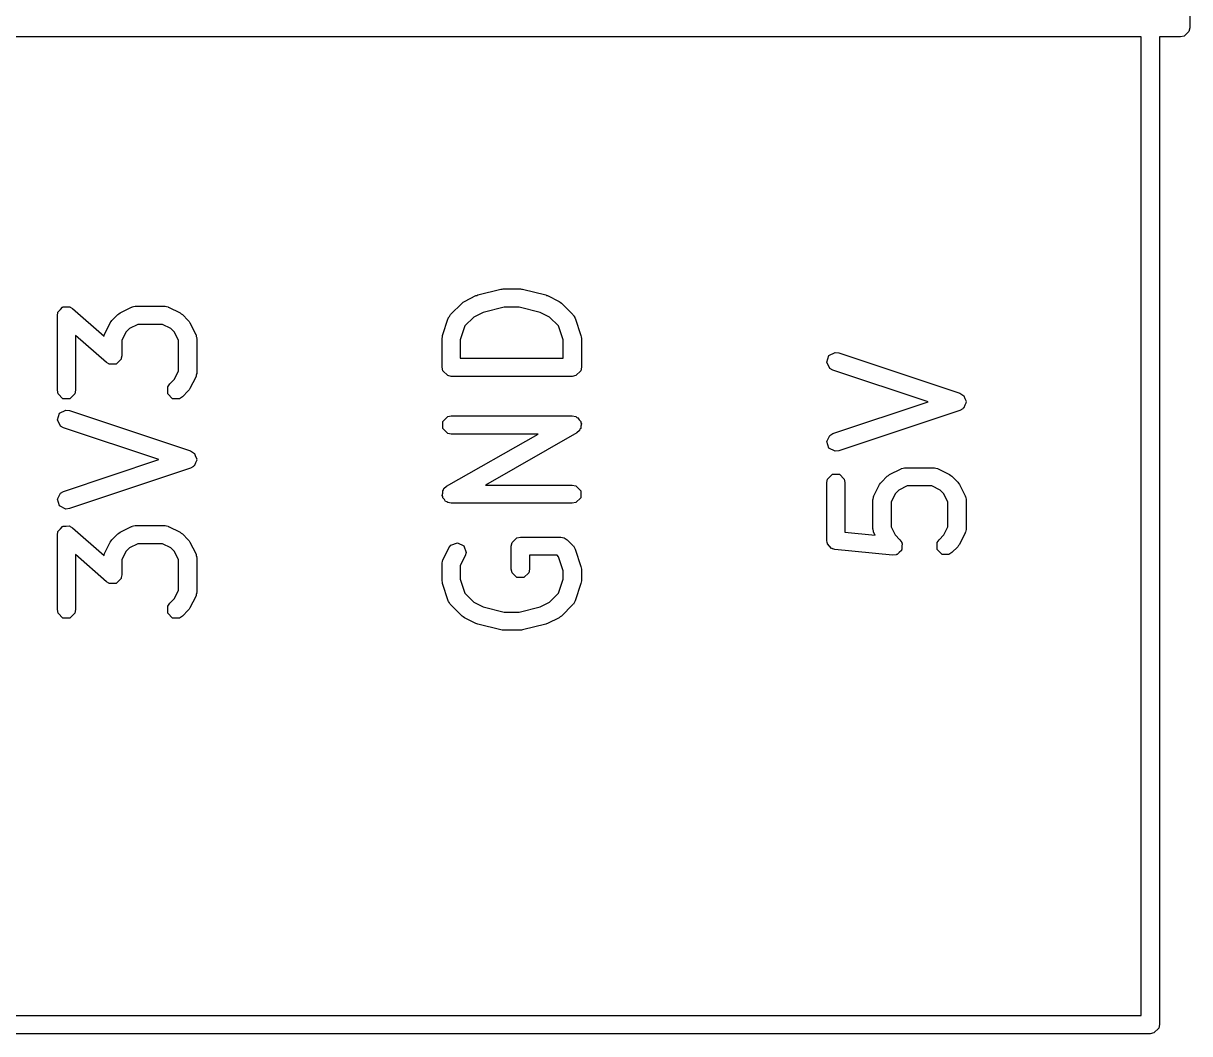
# Model space of a CAD drawing. Extents: x 175.8 to 236.3, y -101.1 to -67.1.
# Drawn here: x 228.56 to 236.26, y -101.06 to -94.39 of the extents above; entities that cross this region are included whole.
import ezdxf

# ---------------------------------------------------------------- set-up
doc = ezdxf.new("R2010")
doc.units = 0
doc.layers.add('BLACK', color=7, linetype='CONTINUOUS')

msp = doc.modelspace()

# ---------------------------------------------------------------- linework, layer by layer
at = {"layer": 'BLACK', "linetype": 'CONTINUOUS'}
for p, q in [((236.26, -76.42), (236.26, -94.42)), ((235.94, -94.48), (212.2, -94.48)), ((235.94, -100.94), (235.94, -94.48)), ((236.2, -94.48), (236.06, -94.48)), ((236.06, -94.48), (236.06, -101)), ((236.222961, -94.475433), (236.2, -94.48)), ((236.255433, -94.442961), (236.222961, -94.475433)), ((236.26, -94.42), (236.255433, -94.442961)), ((231.547499, -96.187762), (231.553838, -96.186025)), ((231.553838, -96.186025), (231.559779, -96.18322)), ((231.559779, -96.18322), (231.71216, -96.145123)), ((231.71216, -96.145123), (231.719504, -96.144765)), ((231.719504, -96.144765), (231.726712, -96.143332)), ((231.726712, -96.143332), (231.840998, -96.143332)), ((231.840998, -96.143332), (231.848209, -96.144766)), ((231.848209, -96.144766), (231.85555, -96.145124)), ((231.85555, -96.145124), (232.007931, -96.18322)), ((232.007931, -96.18322), (232.01387, -96.186025)), ((232.01387, -96.186025), (232.020212, -96.187762)), ((228.819385, -96.263694), (228.820894, -96.262186)), ((228.820894, -96.262186), (228.842005, -96.262186)), ((228.842005, -96.262186), (228.863078, -96.260781)), ((228.863078, -96.260781), (228.865518, -96.262186)), ((228.865518, -96.262186), (228.866816, -96.262186)), ((228.866816, -96.262186), (228.868578, -96.263948)), ((229.277063, -96.263159), (229.278037, -96.262186)), ((229.278037, -96.262186), (229.287471, -96.260309)), ((229.287471, -96.260309), (229.296745, -96.25777)), ((229.296745, -96.25777), (229.29805, -96.258205)), ((229.29805, -96.258205), (229.300998, -96.257619)), ((229.300998, -96.257619), (229.491474, -96.257619)), ((229.491474, -96.257619), (229.494421, -96.258205)), ((229.494421, -96.258205), (229.495727, -96.25777)), ((229.495727, -96.25777), (229.505002, -96.260309)), ((229.505002, -96.260309), (229.514435, -96.262186)), ((229.514435, -96.262186), (229.515408, -96.263159)), ((231.379524, -96.313287), (231.455714, -96.237097)), ((231.455714, -96.237097), (231.463701, -96.231759)), ((231.463701, -96.231759), (231.471307, -96.225857)), ((231.471307, -96.225857), (231.547499, -96.187762)), ((232.020212, -96.187762), (232.096402, -96.225857)), ((232.096402, -96.225857), (232.103998, -96.231752)), ((232.103998, -96.231752), (232.111995, -96.237096)), ((232.111995, -96.237096), (232.188186, -96.313287)), ((228.783855, -96.317619), (228.787183, -96.300886)), ((228.783855, -96.812857), (228.783855, -96.317619)), ((228.787017, -96.298396), (228.787873, -96.297417)), ((228.787183, -96.300886), (228.787017, -96.298396)), ((228.787873, -96.297417), (228.788422, -96.294658)), ((228.788422, -96.294658), (228.803348, -96.279732)), ((228.803348, -96.279732), (228.817257, -96.263836)), ((228.817257, -96.263836), (228.819385, -96.263694)), ((228.868578, -96.263948), (228.883365, -96.272464)), ((228.883365, -96.272464), (229.091656, -96.454718)), ((229.144286, -96.351383), (229.18238, -96.313288)), ((229.18238, -96.313288), (229.190374, -96.307945)), ((229.190374, -96.307945), (229.197974, -96.302048)), ((229.197974, -96.302048), (229.274166, -96.263953)), ((229.274166, -96.263953), (229.277063, -96.263159)), ((229.515408, -96.263159), (229.518307, -96.263953)), ((229.518307, -96.263953), (229.594497, -96.302048)), ((229.594497, -96.302048), (229.602095, -96.307945)), ((229.602095, -96.307945), (229.61009, -96.313287)), ((229.61009, -96.313287), (229.648186, -96.351382)), ((231.326934, -96.451025), (231.365029, -96.336739)), ((231.365029, -96.336739), (231.366517, -96.334128)), ((231.366517, -96.332752), (231.371855, -96.324762)), ((231.366517, -96.334128), (231.366517, -96.332752)), ((231.371855, -96.324762), (231.376622, -96.316401)), ((231.376622, -96.316401), (231.377855, -96.315784)), ((231.377855, -96.315784), (231.379524, -96.313287)), ((231.533678, -96.328836), (231.474392, -96.388122)), ((231.595276, -96.298037), (231.533678, -96.328836)), ((231.734096, -96.263332), (231.595276, -96.298037)), ((231.833614, -96.263332), (231.734096, -96.263332)), ((231.972436, -96.298039), (231.833614, -96.263332)), ((232.034028, -96.328835), (231.972436, -96.298039)), ((232.093318, -96.388124), (232.034028, -96.328835)), ((232.188186, -96.313287), (232.189854, -96.315784)), ((232.189854, -96.315784), (232.191088, -96.316401)), ((232.191088, -96.316401), (232.195854, -96.324762)), ((232.195854, -96.324762), (232.201193, -96.332752)), ((232.201193, -96.332752), (232.201193, -96.334128)), ((232.201193, -96.334128), (232.202681, -96.336739)), ((232.202681, -96.336739), (232.240776, -96.451026)), ((229.094951, -96.443167), (229.133046, -96.366976)), ((229.133046, -96.366976), (229.138948, -96.35937)), ((229.138948, -96.35937), (229.144286, -96.351383)), ((229.260347, -96.405026), (229.236024, -96.429349)), ((229.315163, -96.377619), (229.260347, -96.405026)), ((229.477309, -96.377619), (229.315163, -96.377619)), ((229.532123, -96.405026), (229.477309, -96.377619)), ((229.556448, -96.42935), (229.532123, -96.405026)), ((229.648186, -96.351382), (229.653528, -96.359376)), ((229.653528, -96.359376), (229.659426, -96.366976)), ((229.659426, -96.366976), (229.697521, -96.443168)), ((231.474392, -96.388122), (231.443855, -96.479735)), ((232.123855, -96.479735), (232.093318, -96.388124)), ((229.109107, -96.62944), (228.903855, -96.449845)), ((228.903855, -96.449845), (228.903855, -96.812857)), ((229.091656, -96.454718), (229.093184, -96.447039)), ((229.093184, -96.447039), (229.094157, -96.446065)), ((229.094157, -96.446065), (229.094951, -96.443167)), ((229.236024, -96.429349), (229.208617, -96.484164)), ((229.208617, -96.484164), (229.208617, -96.584285)), ((229.583855, -96.484164), (229.556448, -96.42935)), ((229.583855, -96.684406), (229.583855, -96.484164)), ((229.697521, -96.443168), (229.698314, -96.446065)), ((229.698314, -96.446065), (229.699288, -96.447039)), ((229.699288, -96.447039), (229.701164, -96.456473)), ((229.701164, -96.456473), (229.703704, -96.465747)), ((229.703704, -96.465747), (229.703268, -96.467052)), ((229.703268, -96.467052), (229.703855, -96.47)), ((229.703855, -96.47), (229.703855, -96.698571)), ((231.323855, -96.469999), (231.325731, -96.460565)), ((231.323855, -96.660475), (231.323855, -96.469999)), ((231.325731, -96.460565), (231.326934, -96.451025)), ((231.443855, -96.479735), (231.443855, -96.600475)), ((232.123855, -96.600475), (232.123855, -96.479735)), ((232.240776, -96.451026), (232.241978, -96.460564)), ((232.241978, -96.460564), (232.243855, -96.469999)), ((232.243855, -96.469999), (232.243855, -96.660475)), ((233.878528, -96.583068), (233.919602, -96.562531)), ((233.919602, -96.562531), (233.942829, -96.565459)), ((233.942829, -96.565459), (234.742829, -96.832125)), ((229.123893, -96.637955), (229.109107, -96.62944)), ((229.125656, -96.639718), (229.123893, -96.637955)), ((229.126954, -96.639718), (229.125656, -96.639718)), ((229.129394, -96.641123), (229.126954, -96.639718)), ((229.150467, -96.639718), (229.129394, -96.641123)), ((229.171578, -96.639718), (229.150467, -96.639718)), ((229.173086, -96.638209), (229.171578, -96.639718)), ((229.175215, -96.638068), (229.173086, -96.638209)), ((229.189124, -96.622172), (229.175215, -96.638068)), ((229.20405, -96.607246), (229.189124, -96.622172)), ((229.204598, -96.604486), (229.20405, -96.607246)), ((229.205455, -96.603508), (229.204598, -96.604486)), ((229.208617, -96.584285), (229.205288, -96.601017)), ((229.205288, -96.601017), (229.205455, -96.603508)), ((231.443855, -96.600475), (232.123855, -96.600475)), ((233.864006, -96.626633), (233.878528, -96.583068)), ((233.884543, -96.667707), (233.864006, -96.626633)), ((229.556448, -96.73922), (229.583855, -96.684406)), ((229.698314, -96.722505), (229.697521, -96.725403)), ((229.699288, -96.721532), (229.698314, -96.722505)), ((229.701164, -96.712097), (229.699288, -96.721532)), ((229.703704, -96.702824), (229.701164, -96.712097)), ((229.703855, -96.698571), (229.703268, -96.701518)), ((229.703268, -96.701518), (229.703704, -96.702824)), ((231.328422, -96.683436), (231.323855, -96.660475)), ((231.360894, -96.715908), (231.328422, -96.683436)), ((231.383855, -96.720475), (231.360894, -96.715908)), ((232.183855, -96.720475), (231.383855, -96.720475)), ((232.206816, -96.715908), (232.183855, -96.720475)), ((232.239288, -96.683436), (232.206816, -96.715908)), ((232.243855, -96.660475), (232.239288, -96.683436)), ((233.904881, -96.679301), (233.884543, -96.667707)), ((234.534118, -96.889045), (233.904881, -96.679301)), ((229.512231, -96.789895), (229.525238, -96.77043)), ((229.512231, -96.835817), (229.512231, -96.789895)), ((229.525238, -96.77043), (229.556448, -96.73922)), ((229.659426, -96.801595), (229.653528, -96.809194)), ((229.697521, -96.725403), (229.659426, -96.801595)), ((228.788422, -96.835818), (228.783855, -96.812857)), ((228.820894, -96.86829), (228.788422, -96.835818)), ((228.866816, -96.86829), (228.820894, -96.86829)), ((228.899288, -96.835818), (228.866816, -96.86829)), ((228.903855, -96.812857), (228.899288, -96.835818)), ((229.544702, -96.86829), (229.512231, -96.835817)), ((229.590624, -96.86829), (229.544702, -96.86829)), ((229.61009, -96.855284), (229.590624, -96.86829)), ((229.648186, -96.817189), (229.61009, -96.855284)), ((229.653528, -96.809194), (229.648186, -96.817189)), ((234.742829, -96.832125), (234.763167, -96.843719)), ((234.763167, -96.843719), (234.765172, -96.847729)), ((234.765172, -96.847729), (234.769182, -96.849734)), ((234.769182, -96.849734), (234.775197, -96.867779)), ((234.775197, -96.867779), (234.783704, -96.884793)), ((228.798528, -96.964021), (228.839602, -96.943484)), ((228.839602, -96.943484), (228.862829, -96.946412)), ((228.862829, -96.946412), (229.662829, -97.213078)), ((233.904881, -97.098792), (234.534118, -96.889045)), ((234.742829, -96.945967), (233.942829, -97.212634)), ((234.763167, -96.934373), (234.742829, -96.945967)), ((234.765171, -96.930363), (234.763167, -96.934373)), ((234.769183, -96.928358), (234.765171, -96.930363)), ((234.775199, -96.910308), (234.769183, -96.928358)), ((234.783704, -96.893299), (234.775199, -96.910308)), ((234.783704, -96.884793), (234.782286, -96.889046)), ((234.782286, -96.889046), (234.783704, -96.893299)), ((228.784006, -97.007586), (228.798528, -96.964021)), ((228.804543, -97.04866), (228.784006, -97.007586)), ((231.328422, -97.018466), (231.360894, -96.985994)), ((231.328422, -97.064388), (231.328422, -97.018466)), ((231.360894, -96.985994), (231.383855, -96.981427)), ((231.383855, -96.981427), (232.183855, -96.981427)), ((232.183855, -96.981427), (232.206816, -96.985994)), ((232.206816, -96.985994), (232.212642, -96.99182)), ((232.212642, -96.99182), (232.220593, -96.993989)), ((232.220593, -96.993989), (232.228301, -97.007479)), ((232.228301, -97.007479), (232.239288, -97.018466)), ((232.239288, -97.018466), (232.239288, -97.026705)), ((232.239288, -97.026705), (232.243376, -97.03386)), ((228.824881, -97.060254), (228.804543, -97.04866)), ((229.454118, -97.269998), (228.824881, -97.060254)), ((231.360894, -97.09686), (231.328422, -97.064388)), ((231.354087, -97.446475), (231.957921, -97.101427)), ((231.383855, -97.101427), (231.360894, -97.09686)), ((231.957921, -97.101427), (231.383855, -97.101427)), ((232.213623, -97.093522), (231.609789, -97.43857)), ((232.231293, -97.078164), (232.213623, -97.093522)), ((232.23346, -97.070215), (232.231293, -97.078164)), ((232.239288, -97.064388), (232.23346, -97.070215)), ((232.243376, -97.03386), (232.239288, -97.048849)), ((232.239288, -97.048849), (232.239288, -97.064388)), ((233.884543, -97.110386), (233.904881, -97.098792)), ((233.864006, -97.15146), (233.884543, -97.110386)), ((233.878528, -97.195025), (233.864006, -97.15146)), ((229.662829, -97.213078), (229.683167, -97.224672)), ((229.683167, -97.224672), (229.685172, -97.228682)), ((229.685172, -97.228682), (229.689182, -97.230687)), ((229.689182, -97.230687), (229.695197, -97.248732)), ((229.695197, -97.248732), (229.703704, -97.265746)), ((233.919602, -97.215562), (233.878528, -97.195025)), ((233.942829, -97.212634), (233.919602, -97.215562)), ((228.824881, -97.479745), (229.454118, -97.269998)), ((229.662829, -97.32692), (228.862829, -97.593587)), ((229.683167, -97.315326), (229.662829, -97.32692)), ((229.685171, -97.311316), (229.683167, -97.315326)), ((229.689183, -97.309311), (229.685171, -97.311316)), ((229.695199, -97.291261), (229.689183, -97.309311)), ((229.703704, -97.274252), (229.695199, -97.291261)), ((229.703704, -97.265746), (229.702286, -97.269999)), ((229.702286, -97.269999), (229.703704, -97.274252)), ((234.277974, -97.368714), (234.354166, -97.330619)), ((234.354166, -97.330619), (234.357063, -97.329825)), ((234.357063, -97.329825), (234.358037, -97.328852)), ((234.358037, -97.328852), (234.367471, -97.326975)), ((234.367471, -97.326975), (234.376745, -97.324436)), ((234.376745, -97.324436), (234.37805, -97.324871)), ((234.37805, -97.324871), (234.380998, -97.324285)), ((234.380998, -97.324285), (234.571474, -97.324285)), ((234.571474, -97.324285), (234.574421, -97.324871)), ((234.574421, -97.324871), (234.575727, -97.324436)), ((234.575727, -97.324436), (234.585002, -97.326975)), ((234.585002, -97.326975), (234.594435, -97.328852)), ((234.594435, -97.328852), (234.595408, -97.329825)), ((234.595408, -97.329825), (234.598307, -97.330619)), ((234.598307, -97.330619), (234.674497, -97.368714)), ((233.863855, -97.42238), (233.868422, -97.399419)), ((233.868422, -97.399419), (233.900894, -97.366947)), ((233.900894, -97.366947), (233.946816, -97.366947)), ((233.946816, -97.366947), (233.979288, -97.399419)), ((233.979288, -97.399419), (233.983855, -97.42238)), ((234.218948, -97.426036), (234.224286, -97.418049)), ((234.224286, -97.418049), (234.26238, -97.379954)), ((234.26238, -97.379954), (234.270374, -97.374611)), ((234.270374, -97.374611), (234.277974, -97.368714)), ((234.674497, -97.368714), (234.682095, -97.374611)), ((234.682095, -97.374611), (234.69009, -97.379953)), ((234.69009, -97.379953), (234.728186, -97.418048)), ((234.728186, -97.418048), (234.733528, -97.426042)), ((228.784006, -97.532413), (228.804543, -97.491339)), ((228.804543, -97.491339), (228.824881, -97.479745)), ((231.324334, -97.506137), (231.328422, -97.491147)), ((231.328422, -97.475609), (231.334249, -97.469781)), ((231.328422, -97.491147), (231.328422, -97.475609)), ((231.334249, -97.469781), (231.336417, -97.461833)), ((231.336417, -97.461833), (231.354087, -97.446475)), ((231.609789, -97.43857), (232.183855, -97.43857)), ((232.183855, -97.43857), (232.206816, -97.443137)), ((232.206816, -97.443137), (232.239288, -97.475609)), ((232.239288, -97.475609), (232.239288, -97.521531)), ((233.863855, -97.803332), (233.863855, -97.42238)), ((233.983855, -97.42238), (233.983855, -97.749033)), ((234.174951, -97.509833), (234.213046, -97.433642)), ((234.213046, -97.433642), (234.218948, -97.426036)), ((234.340347, -97.471692), (234.316024, -97.496015)), ((234.395163, -97.444285), (234.340347, -97.471692)), ((234.557309, -97.444285), (234.395163, -97.444285)), ((234.612123, -97.471692), (234.557309, -97.444285)), ((234.636448, -97.496016), (234.612123, -97.471692)), ((234.733528, -97.426042), (234.739426, -97.433642)), ((234.739426, -97.433642), (234.777521, -97.509834)), ((228.798528, -97.575978), (228.784006, -97.532413)), ((231.328422, -97.51329), (231.324334, -97.506137)), ((231.328422, -97.521531), (231.328422, -97.51329)), ((231.339409, -97.532518), (231.328422, -97.521531)), ((231.347118, -97.546008), (231.339409, -97.532518)), ((231.355066, -97.548175), (231.347118, -97.546008)), ((231.360894, -97.554003), (231.355066, -97.548175)), ((231.383855, -97.55857), (231.360894, -97.554003)), ((232.183855, -97.55857), (231.383855, -97.55857)), ((232.206816, -97.554003), (232.183855, -97.55857)), ((232.239288, -97.521531), (232.206816, -97.554003)), ((234.168617, -97.536666), (234.169203, -97.533718)), ((234.168617, -97.727142), (234.168617, -97.536666)), ((234.168768, -97.532413), (234.171307, -97.523137)), ((234.169203, -97.533718), (234.168768, -97.532413)), ((234.171307, -97.523137), (234.173184, -97.513705)), ((234.173184, -97.513705), (234.174157, -97.512731)), ((234.174157, -97.512731), (234.174951, -97.509833)), ((234.316024, -97.496015), (234.288617, -97.55083)), ((234.288617, -97.55083), (234.288617, -97.712977)), ((234.663855, -97.55083), (234.636448, -97.496016)), ((234.663855, -97.712977), (234.663855, -97.55083)), ((234.777521, -97.509834), (234.778314, -97.512731)), ((234.778314, -97.512731), (234.779288, -97.513705)), ((234.779288, -97.513705), (234.781164, -97.523139)), ((234.781164, -97.523139), (234.783704, -97.532413)), ((234.783704, -97.532413), (234.783268, -97.533718)), ((234.783268, -97.533718), (234.783855, -97.536666)), ((234.783855, -97.536666), (234.783855, -97.727142)), ((228.839602, -97.596515), (228.798528, -97.575978)), ((228.862829, -97.593587), (228.839602, -97.596515)), ((228.803348, -97.727351), (228.817257, -97.711455)), ((228.817257, -97.711455), (228.819385, -97.711313)), ((228.819385, -97.711313), (228.820894, -97.709805)), ((228.820894, -97.709805), (228.842005, -97.709805)), ((228.842005, -97.709805), (228.863078, -97.7084)), ((228.863078, -97.7084), (228.865518, -97.709805)), ((228.865518, -97.709805), (228.866816, -97.709805)), ((228.866816, -97.709805), (228.868578, -97.711567)), ((228.868578, -97.711567), (228.883365, -97.720083)), ((228.883365, -97.720083), (229.091656, -97.902337)), ((229.197974, -97.749667), (229.274166, -97.711572)), ((229.274166, -97.711572), (229.277063, -97.710778)), ((229.277063, -97.710778), (229.278037, -97.709805)), ((229.278037, -97.709805), (229.287471, -97.707928)), ((229.287471, -97.707928), (229.296745, -97.705389)), ((229.296745, -97.705389), (229.29805, -97.705824)), ((229.29805, -97.705824), (229.300998, -97.705238)), ((229.300998, -97.705238), (229.491474, -97.705238)), ((229.491474, -97.705238), (229.494421, -97.705824)), ((229.494421, -97.705824), (229.495727, -97.705389)), ((229.495727, -97.705389), (229.505002, -97.707928)), ((229.505002, -97.707928), (229.514435, -97.709805)), ((229.514435, -97.709805), (229.515408, -97.710778)), ((229.515408, -97.710778), (229.518307, -97.711572)), ((229.518307, -97.711572), (229.594497, -97.749667)), ((234.288617, -97.712977), (234.316024, -97.767791)), ((234.636447, -97.767793), (234.663855, -97.712977)), ((228.783855, -97.765238), (228.787183, -97.748505)), ((228.783855, -98.260476), (228.783855, -97.765238)), ((228.787017, -97.746015), (228.787873, -97.745036)), ((228.787183, -97.748505), (228.787017, -97.746015)), ((228.787873, -97.745036), (228.788422, -97.742277)), ((228.788422, -97.742277), (228.803348, -97.727351)), ((229.138948, -97.806989), (229.144286, -97.799002)), ((229.144286, -97.799002), (229.18238, -97.760907)), ((229.18238, -97.760907), (229.190374, -97.755564)), ((229.190374, -97.755564), (229.197974, -97.749667)), ((229.594497, -97.749667), (229.602095, -97.755564)), ((229.602095, -97.755564), (229.61009, -97.760906)), ((229.61009, -97.760906), (229.648186, -97.799001)), ((229.648186, -97.799001), (229.653528, -97.806995)), ((231.785565, -97.818466), (231.818037, -97.785994)), ((231.818037, -97.785994), (231.840998, -97.781427)), ((231.840998, -97.781427), (232.107664, -97.781427)), ((232.107664, -97.781427), (232.130625, -97.785994)), ((232.130625, -97.785994), (232.15009, -97.799001)), ((232.15009, -97.799001), (232.188186, -97.837097)), ((233.983855, -97.749033), (234.182407, -97.768888)), ((234.169203, -97.730089), (234.168617, -97.727142)), ((234.168768, -97.731395), (234.169203, -97.730089)), ((234.171307, -97.74067), (234.168768, -97.731395)), ((234.173184, -97.750103), (234.171307, -97.74067)), ((234.174157, -97.751076), (234.173184, -97.750103)), ((234.174951, -97.753975), (234.174157, -97.751076)), ((234.182407, -97.768888), (234.174951, -97.753975)), ((234.316024, -97.767791), (234.347234, -97.799002)), ((234.347234, -97.799002), (234.36024, -97.818467)), ((234.592231, -97.818467), (234.605238, -97.799002)), ((234.605238, -97.799002), (234.636447, -97.767793)), ((234.777521, -97.753975), (234.739426, -97.830165)), ((234.778314, -97.751076), (234.777521, -97.753975)), ((234.779288, -97.750103), (234.778314, -97.751076)), ((234.781164, -97.74067), (234.779288, -97.750103)), ((234.783704, -97.731395), (234.781164, -97.74067)), ((234.783855, -97.727142), (234.783268, -97.730089)), ((234.783268, -97.730089), (234.783704, -97.731395)), ((229.094951, -97.890786), (229.133046, -97.814595)), ((229.133046, -97.814595), (229.138948, -97.806989)), ((229.236024, -97.876968), (229.208617, -97.931783)), ((229.260347, -97.852645), (229.236024, -97.876968)), ((229.315163, -97.825238), (229.260347, -97.852645)), ((229.477309, -97.825238), (229.315163, -97.825238)), ((229.532123, -97.852645), (229.477309, -97.825238)), ((229.556448, -97.876969), (229.532123, -97.852645)), ((229.583855, -97.931783), (229.556448, -97.876969)), ((229.653528, -97.806995), (229.659426, -97.814595)), ((229.659426, -97.814595), (229.697521, -97.890787)), ((231.330189, -97.92888), (231.368284, -97.85269)), ((231.368284, -97.85269), (231.382638, -97.834196)), ((231.382638, -97.834196), (231.426203, -97.819674)), ((231.426203, -97.819674), (231.467277, -97.840211)), ((231.467277, -97.840211), (231.481799, -97.883776)), ((231.780998, -97.841427), (231.785565, -97.818466)), ((231.780998, -97.993808), (231.780998, -97.841427)), ((232.188186, -97.837097), (232.189855, -97.839595)), ((232.189855, -97.839595), (232.191087, -97.840211)), ((232.191087, -97.840211), (232.19585, -97.848566)), ((232.19585, -97.848566), (232.201193, -97.856562)), ((232.201193, -97.856562), (232.201193, -97.857938)), ((232.201193, -97.857938), (232.202681, -97.860549)), ((232.202681, -97.860549), (232.240776, -97.974834)), ((233.866709, -97.817684), (233.863855, -97.803332)), ((233.866412, -97.820663), (233.866709, -97.817684)), ((233.867588, -97.8221), (233.866412, -97.820663)), ((233.868422, -97.826293), (233.867588, -97.8221)), ((233.882702, -97.840573), (233.868422, -97.826293)), ((233.895492, -97.856205), (233.882702, -97.840573)), ((233.89958, -97.857451), (233.895492, -97.856205)), ((233.900894, -97.858765), (233.89958, -97.857451)), ((233.903887, -97.858765), (233.900894, -97.858765)), ((233.917885, -97.863034), (233.903887, -97.858765)), ((234.298837, -97.90113), (233.917885, -97.863034)), ((234.35768, -97.869791), (234.342047, -97.88258)), ((234.357995, -97.866634), (234.35768, -97.869791)), ((234.36024, -97.86439), (234.357995, -97.866634)), ((234.36024, -97.818467), (234.36024, -97.82164)), ((234.36024, -97.82164), (234.36225, -97.824097)), ((234.36225, -97.824097), (234.36024, -97.844194)), ((234.36024, -97.844194), (234.36024, -97.86439)), ((234.592231, -97.864389), (234.592231, -97.818467)), ((234.624703, -97.896861), (234.592231, -97.864389)), ((234.728186, -97.845758), (234.69009, -97.883854)), ((234.733525, -97.837766), (234.728186, -97.845758)), ((234.739426, -97.830165), (234.733525, -97.837766)), ((229.109107, -98.077059), (228.903855, -97.897464)), ((228.903855, -97.897464), (228.903855, -98.260476)), ((229.091656, -97.902337), (229.093184, -97.894658)), ((229.093184, -97.894658), (229.094157, -97.893684)), ((229.094157, -97.893684), (229.094951, -97.890786)), ((229.208617, -97.931783), (229.208617, -98.031904)), ((229.583855, -98.132025), (229.583855, -97.931783)), ((229.697521, -97.890787), (229.698314, -97.893684)), ((229.698314, -97.893684), (229.699288, -97.894658)), ((229.699288, -97.894658), (229.701164, -97.904092)), ((229.701164, -97.904092), (229.703704, -97.913366)), ((229.703704, -97.913366), (229.703268, -97.914671)), ((229.703268, -97.914671), (229.703855, -97.917619)), ((229.703855, -97.917619), (229.703855, -98.14619)), ((231.323855, -97.955713), (231.324441, -97.952765)), ((231.323855, -98.069999), (231.323855, -97.955713)), ((231.324006, -97.95146), (231.326545, -97.942184)), ((231.324441, -97.952765), (231.324006, -97.95146)), ((231.326545, -97.942184), (231.328422, -97.932752)), ((231.328422, -97.932752), (231.329395, -97.931778)), ((231.329395, -97.931778), (231.330189, -97.92888)), ((231.475616, -97.906356), (231.443855, -97.969878)), ((231.481799, -97.883776), (231.475616, -97.906356)), ((232.082812, -97.901427), (231.900998, -97.901427)), ((231.900998, -97.901427), (231.900998, -97.993808)), ((232.093317, -97.911932), (232.082812, -97.901427)), ((232.123855, -98.003545), (232.093317, -97.911932)), ((234.322138, -97.898871), (234.298837, -97.90113)), ((234.324595, -97.896861), (234.322138, -97.898871)), ((234.327767, -97.896861), (234.324595, -97.896861)), ((234.342047, -97.88258), (234.327767, -97.896861)), ((234.670625, -97.896861), (234.624703, -97.896861)), ((234.69009, -97.883854), (234.670625, -97.896861)), ((229.208617, -98.031904), (229.205288, -98.048636)), ((231.443855, -97.969878), (231.443855, -98.060262)), ((231.785565, -98.016769), (231.780998, -97.993808)), ((231.818037, -98.049241), (231.785565, -98.016769)), ((231.896431, -98.016769), (231.863959, -98.049241)), ((231.900998, -97.993808), (231.896431, -98.016769)), ((232.123855, -98.060262), (232.123855, -98.003545)), ((232.240776, -97.974834), (232.241978, -97.984374)), ((232.241978, -97.984374), (232.243855, -97.993808)), ((232.243855, -97.993808), (232.243855, -98.069999)), ((229.123893, -98.085574), (229.109107, -98.077059)), ((229.125656, -98.087337), (229.123893, -98.085574)), ((229.126954, -98.087337), (229.125656, -98.087337)), ((229.129394, -98.088742), (229.126954, -98.087337)), ((229.150467, -98.087337), (229.129394, -98.088742)), ((229.171578, -98.087337), (229.150467, -98.087337)), ((229.173086, -98.085828), (229.171578, -98.087337)), ((229.175215, -98.085687), (229.173086, -98.085828)), ((229.189124, -98.069791), (229.175215, -98.085687)), ((229.20405, -98.054865), (229.189124, -98.069791)), ((229.204598, -98.052105), (229.20405, -98.054865)), ((229.205455, -98.051127), (229.204598, -98.052105)), ((229.205288, -98.048636), (229.205455, -98.051127)), ((231.325731, -98.079432), (231.323855, -98.069999)), ((231.326934, -98.088973), (231.325731, -98.079432)), ((231.365029, -98.203259), (231.326934, -98.088973)), ((231.443855, -98.060262), (231.474392, -98.151875)), ((231.863959, -98.049241), (231.818037, -98.049241)), ((232.093318, -98.151873), (232.123855, -98.060262)), ((232.240776, -98.088972), (232.202681, -98.203259)), ((232.241978, -98.079433), (232.240776, -98.088972)), ((232.243855, -98.069999), (232.241978, -98.079433)), ((229.525238, -98.218049), (229.556448, -98.186839)), ((229.556448, -98.186839), (229.583855, -98.132025)), ((229.697521, -98.173022), (229.659426, -98.249214)), ((229.698314, -98.170124), (229.697521, -98.173022)), ((229.699288, -98.169151), (229.698314, -98.170124)), ((229.701164, -98.159716), (229.699288, -98.169151)), ((229.703704, -98.150443), (229.701164, -98.159716)), ((229.703855, -98.14619), (229.703268, -98.149137)), ((229.703268, -98.149137), (229.703704, -98.150443)), ((231.474392, -98.151875), (231.533678, -98.211161)), ((232.034028, -98.211162), (232.093318, -98.151873)), ((228.788422, -98.283437), (228.783855, -98.260476)), ((228.903855, -98.260476), (228.899288, -98.283437)), ((229.512231, -98.237514), (229.525238, -98.218049)), ((229.512231, -98.283436), (229.512231, -98.237514)), ((229.648186, -98.264808), (229.61009, -98.302903)), ((229.653528, -98.256813), (229.648186, -98.264808)), ((229.659426, -98.249214), (229.653528, -98.256813)), ((231.366517, -98.205869), (231.365029, -98.203259)), ((231.366517, -98.207246), (231.366517, -98.205869)), ((231.371855, -98.215235), (231.366517, -98.207246)), ((231.376622, -98.223597), (231.371855, -98.215235)), ((231.377855, -98.224213), (231.376622, -98.223597)), ((231.379524, -98.226711), (231.377855, -98.224213)), ((231.455714, -98.302901), (231.379524, -98.226711)), ((231.533678, -98.211161), (231.595276, -98.24196)), ((231.595276, -98.24196), (231.734096, -98.276666)), ((231.833614, -98.276666), (231.972436, -98.241958)), ((231.972436, -98.241958), (232.034028, -98.211162)), ((232.188186, -98.226711), (232.111995, -98.302902)), ((232.189854, -98.224213), (232.188186, -98.226711)), ((232.191088, -98.223597), (232.189854, -98.224213)), ((232.195854, -98.215235), (232.191088, -98.223597)), ((232.201193, -98.207246), (232.195854, -98.215235)), ((232.202681, -98.203259), (232.201193, -98.205869)), ((232.201193, -98.205869), (232.201193, -98.207246)), ((228.820894, -98.315909), (228.788422, -98.283437)), ((228.866816, -98.315909), (228.820894, -98.315909)), ((228.899288, -98.283437), (228.866816, -98.315909)), ((229.544702, -98.315909), (229.512231, -98.283436)), ((229.590624, -98.315909), (229.544702, -98.315909)), ((229.61009, -98.302903), (229.590624, -98.315909)), ((231.463701, -98.308238), (231.455714, -98.302901)), ((231.471307, -98.314141), (231.463701, -98.308238)), ((231.547499, -98.352236), (231.471307, -98.314141)), ((231.734096, -98.276666), (231.833614, -98.276666)), ((232.096402, -98.314141), (232.020212, -98.352236)), ((232.103998, -98.308245), (232.096402, -98.314141)), ((232.111995, -98.302902), (232.103998, -98.308245)), ((231.553838, -98.353972), (231.547499, -98.352236)), ((231.559779, -98.356778), (231.553838, -98.353972)), ((231.71216, -98.394875), (231.559779, -98.356778)), ((231.719504, -98.395232), (231.71216, -98.394875)), ((231.726712, -98.396666), (231.719504, -98.395232)), ((231.840998, -98.396666), (231.726712, -98.396666)), ((231.848209, -98.395231), (231.840998, -98.396666)), ((231.85555, -98.394874), (231.848209, -98.395231)), ((232.007931, -98.356778), (231.85555, -98.394874)), ((232.01387, -98.353972), (232.007931, -98.356778)), ((232.020212, -98.352236), (232.01387, -98.353972)), ((188.06, -100.94), (235.94, -100.94)), ((236.055433, -101.022961), (236.022961, -101.055433)), ((236.06, -101), (236.055433, -101.022961)), ((236, -101.06), (188, -101.06)), ((236.022961, -101.055433), (236, -101.06))]:
    msp.add_line(p, q, dxfattribs=at)

doc.saveas('drawing.dxf')
